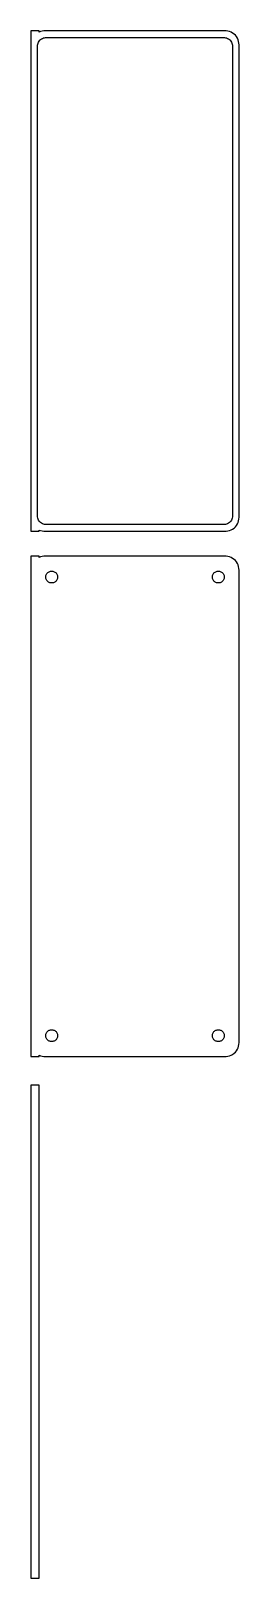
# Model space of a CAD drawing. Header units: metres. Extents: x -38 to 38, y 100 to 657.
import ezdxf

# ---------------------------------------------------------------- set-up
doc = ezdxf.new("R2010")
doc.units = ezdxf.units.M

msp = doc.modelspace()

# ---------------------------------------------------------------- linework, layer by layer
for p, q in [((-34.5, 656.99), (-37.5, 656.99)), ((-37.5, 656.99), (-37.5, 477.01)), ((-34.5, 656.575), (-34.5, 656.99)), ((-33.4369, 656.911), (-34.0451, 656.755)), ((-32.8139, 656.99), (-33.4369, 656.911)), ((32.8139, 656.99), (-32.8139, 656.99)), ((33.4369, 656.911), (32.8139, 656.99)), ((34.0451, 656.755), (33.4369, 656.911)), ((-35.1129, 651.5), (-35.0884, 651.89)), ((-35.1129, 482.5), (-35.1129, 651.5)), ((-35.0884, 651.89), (-35.0151, 652.274)), ((-35.0151, 652.274), (-34.8943, 652.646)), ((-34.8943, 652.646), (-34.7279, 653)), ((-34.7279, 653), (-34.5184, 653.33)), ((-34.5184, 653.33), (-34.2692, 653.631)), ((-34.0451, 656.755), (-34.5, 656.575)), ((-34.2692, 653.631), (-33.9842, 653.899)), ((-33.9842, 653.899), (-33.668, 654.128)), ((-33.668, 654.128), (-33.3254, 654.317)), ((-33.3254, 654.317), (-32.9619, 654.461)), ((-32.9619, 654.461), (-32.5833, 654.558)), ((-32.5833, 654.558), (-32.1954, 654.607)), ((-32.1954, 654.607), (32.1954, 654.607)), ((32.1954, 654.607), (32.5833, 654.558)), ((32.5833, 654.558), (32.9619, 654.461)), ((32.9619, 654.461), (33.3254, 654.317)), ((33.3254, 654.317), (33.668, 654.128)), ((33.668, 654.128), (33.9842, 653.899)), ((33.9842, 653.899), (34.2692, 653.631)), ((34.6289, 656.524), (34.0451, 656.755)), ((34.2692, 653.631), (34.5184, 653.33)), ((34.5184, 653.33), (34.7279, 653)), ((35.1791, 656.222), (34.6289, 656.524)), ((34.7279, 653), (34.8943, 652.646)), ((34.8943, 652.646), (35.0151, 652.274)), ((35.0151, 652.274), (35.0884, 651.89)), ((35.0884, 651.89), (35.1129, 651.5)), ((35.1129, 651.5), (35.1129, 482.5)), ((35.6871, 655.853), (35.1791, 656.222)), ((36.1448, 655.423), (35.6871, 655.853)), ((36.5451, 654.939), (36.1448, 655.423)), ((36.8815, 654.409), (36.5451, 654.939)), ((37.1489, 653.841), (36.8815, 654.409)), ((37.3429, 653.243), (37.1489, 653.841)), ((37.4606, 652.627), (37.3429, 653.243)), ((37.5, 652), (37.4606, 652.627)), ((37.5, 482), (37.5, 652)), ((-35.0884, 482.11), (-35.1129, 482.5)), ((-35.0151, 481.726), (-35.0884, 482.11)), ((-34.8943, 481.354), (-35.0151, 481.726)), ((-34.7279, 481), (-34.8943, 481.354)), ((-34.5184, 480.67), (-34.7279, 481)), ((-34.2692, 480.369), (-34.5184, 480.67)), ((-33.9842, 480.101), (-34.2692, 480.369)), ((-33.668, 479.872), (-33.9842, 480.101)), ((-33.3254, 479.683), (-33.668, 479.872)), ((-32.9619, 479.539), (-33.3254, 479.683)), ((-32.5833, 479.442), (-32.9619, 479.539)), ((-32.1954, 479.393), (-32.5833, 479.442)), ((32.1954, 479.393), (-32.1954, 479.393)), ((32.5833, 479.442), (32.1954, 479.393)), ((32.9619, 479.539), (32.5833, 479.442)), ((33.3254, 479.683), (32.9619, 479.539)), ((33.668, 479.872), (33.3254, 479.683)), ((33.9842, 480.101), (33.668, 479.872)), ((34.2692, 480.369), (33.9842, 480.101)), ((34.5184, 480.67), (34.2692, 480.369)), ((34.7279, 481), (34.5184, 480.67)), ((34.8943, 481.354), (34.7279, 481)), ((35.0151, 481.726), (34.8943, 481.354)), ((35.0884, 482.11), (35.0151, 481.726)), ((35.1129, 482.5), (35.0884, 482.11)), ((36.1448, 478.577), (36.5451, 479.061)), ((36.5451, 479.061), (36.8815, 479.591)), ((36.8815, 479.591), (37.1489, 480.159)), ((37.1489, 480.159), (37.3429, 480.757)), ((37.3429, 480.757), (37.4606, 481.373)), ((37.4606, 481.373), (37.5, 482)), ((-37.5, 477.01), (-34.5, 477.01)), ((-34.5, 477.425), (-34.0451, 477.245)), ((-34.5, 477.01), (-34.5, 477.425)), ((-34.0451, 477.245), (-33.4369, 477.089)), ((-33.4369, 477.089), (-32.8139, 477.01)), ((-32.8139, 477.01), (32.8139, 477.01)), ((32.8139, 477.01), (33.4369, 477.089)), ((33.4369, 477.089), (34.0451, 477.245)), ((34.0451, 477.245), (34.6289, 477.476)), ((34.6289, 477.476), (35.1791, 477.778)), ((35.1791, 477.778), (35.6871, 478.147)), ((35.6871, 478.147), (36.1448, 478.577)), ((-34.5, 467.979), (-37.5, 467.979)), ((-37.5, 467.979), (-37.5, 288.021)), ((-34.5, 467.575), (-34.5, 467.979)), ((-34.0451, 467.755), (-34.5, 467.575)), ((-33.4369, 467.911), (-34.0451, 467.755)), ((-32.8139, 467.99), (-33.4369, 467.911)), ((32.8139, 467.99), (-32.8139, 467.99)), ((33.4369, 467.911), (32.8139, 467.99)), ((34.0451, 467.755), (33.4369, 467.911)), ((34.6289, 467.524), (34.0451, 467.755)), ((-31.5565, 461.962), (-31.3611, 462.145)), ((-31.3611, 462.145), (-31.1441, 462.303)), ((-31.1441, 462.303), (-30.9091, 462.432)), ((-30.9091, 462.432), (-30.6598, 462.531)), ((-30.6598, 462.531), (-30.4001, 462.597)), ((-30.4001, 462.597), (-30.1341, 462.631)), ((-30.1341, 462.631), (-29.8659, 462.631)), ((-29.8659, 462.631), (-29.5999, 462.597)), ((-29.5999, 462.597), (-29.3401, 462.531)), ((-29.3401, 462.531), (-29.0908, 462.432)), ((-29.0908, 462.432), (-28.8559, 462.303)), ((-28.8559, 462.303), (-28.6389, 462.145)), ((-28.6389, 462.145), (-28.4434, 461.962)), ((28.4434, 461.962), (28.6389, 462.145)), ((28.6389, 462.145), (28.8559, 462.303)), ((28.8559, 462.303), (29.0908, 462.432)), ((29.0908, 462.432), (29.3401, 462.531)), ((29.3401, 462.531), (29.5999, 462.597)), ((29.5999, 462.597), (29.8659, 462.631)), ((29.8659, 462.631), (30.1341, 462.631)), ((30.1341, 462.631), (30.4001, 462.597)), ((30.4001, 462.597), (30.6598, 462.531)), ((30.6598, 462.531), (30.9091, 462.432)), ((30.9091, 462.432), (31.1441, 462.303)), ((31.1441, 462.303), (31.3611, 462.145)), ((31.3611, 462.145), (31.5565, 461.962)), ((35.1791, 467.222), (34.6289, 467.524)), ((35.6871, 466.853), (35.1791, 467.222)), ((36.1448, 466.423), (35.6871, 466.853)), ((36.5451, 465.939), (36.1448, 466.423)), ((36.8815, 465.409), (36.5451, 465.939)), ((37.1489, 464.841), (36.8815, 465.409)), ((37.3429, 464.243), (37.1489, 464.841)), ((37.4606, 463.627), (37.3429, 464.243)), ((37.5, 463), (37.4606, 463.627)), ((37.5, 293), (37.5, 463)), ((-32.1353, 460.5), (-32.1185, 460.768)), ((-32.1185, 460.232), (-32.1353, 460.5)), ((-32.1185, 460.768), (-32.0682, 461.031)), ((-32.0682, 459.969), (-32.1185, 460.232)), ((-32.0682, 461.031), (-31.9853, 461.286)), ((-31.9853, 459.714), (-32.0682, 459.969)), ((-31.9853, 461.286), (-31.8712, 461.529)), ((-31.8712, 459.471), (-31.9853, 459.714)), ((-31.8712, 461.529), (-31.7275, 461.755)), ((-31.7275, 459.245), (-31.8712, 459.471)), ((-31.7275, 461.755), (-31.5565, 461.962)), ((-31.5565, 459.038), (-31.7275, 459.245)), ((-31.3611, 458.855), (-31.5565, 459.038)), ((-31.1441, 458.697), (-31.3611, 458.855)), ((-30.9091, 458.568), (-31.1441, 458.697)), ((-30.6598, 458.469), (-30.9091, 458.568)), ((-30.4001, 458.403), (-30.6598, 458.469)), ((-30.1341, 458.369), (-30.4001, 458.403)), ((-29.8659, 458.369), (-30.1341, 458.369)), ((-29.5999, 458.403), (-29.8659, 458.369)), ((-29.3401, 458.469), (-29.5999, 458.403)), ((-29.0908, 458.568), (-29.3401, 458.469)), ((-28.8559, 458.697), (-29.0908, 458.568)), ((-28.6389, 458.855), (-28.8559, 458.697)), ((-28.4434, 459.038), (-28.6389, 458.855)), ((-28.4434, 461.962), (-28.2725, 461.755)), ((-28.2725, 459.245), (-28.4434, 459.038)), ((-28.2725, 461.755), (-28.1288, 461.529)), ((-28.1288, 459.471), (-28.2725, 459.245)), ((-28.1288, 461.529), (-28.0146, 461.286)), ((-28.0146, 459.714), (-28.1288, 459.471)), ((-28.0146, 461.286), (-27.9318, 461.031)), ((-27.9318, 459.969), (-28.0146, 459.714)), ((-27.9318, 461.031), (-27.8815, 460.768)), ((-27.8815, 460.232), (-27.9318, 459.969)), ((-27.8815, 460.768), (-27.8647, 460.5)), ((-27.8647, 460.5), (-27.8815, 460.232)), ((27.8647, 460.5), (27.8815, 460.768)), ((27.8815, 460.232), (27.8647, 460.5)), ((27.8815, 460.768), (27.9318, 461.031)), ((27.9318, 459.969), (27.8815, 460.232)), ((27.9318, 461.031), (28.0146, 461.286)), ((28.0146, 459.714), (27.9318, 459.969)), ((28.0146, 461.286), (28.1288, 461.529)), ((28.1288, 459.471), (28.0146, 459.714)), ((28.1288, 461.529), (28.2725, 461.755)), ((28.2725, 459.245), (28.1288, 459.471)), ((28.2725, 461.755), (28.4434, 461.962)), ((28.4434, 459.038), (28.2725, 459.245)), ((28.6389, 458.855), (28.4434, 459.038)), ((28.8559, 458.697), (28.6389, 458.855)), ((29.0908, 458.568), (28.8559, 458.697)), ((29.3401, 458.469), (29.0908, 458.568)), ((29.5999, 458.403), (29.3401, 458.469)), ((29.8659, 458.369), (29.5999, 458.403)), ((30.1341, 458.369), (29.8659, 458.369)), ((30.4001, 458.403), (30.1341, 458.369)), ((30.6598, 458.469), (30.4001, 458.403)), ((30.9091, 458.568), (30.6598, 458.469)), ((31.1441, 458.697), (30.9091, 458.568)), ((31.3611, 458.855), (31.1441, 458.697)), ((31.5565, 459.038), (31.3611, 458.855)), ((31.5565, 461.962), (31.7275, 461.755)), ((31.7275, 459.245), (31.5565, 459.038)), ((31.7275, 461.755), (31.8712, 461.529)), ((31.8712, 459.471), (31.7275, 459.245)), ((31.8712, 461.529), (31.9853, 461.286)), ((31.9853, 459.714), (31.8712, 459.471)), ((31.9853, 461.286), (32.0682, 461.031)), ((32.0682, 459.969), (31.9853, 459.714)), ((32.0682, 461.031), (32.1185, 460.768)), ((32.1185, 460.232), (32.0682, 459.969)), ((32.1185, 460.768), (32.1353, 460.5)), ((32.1353, 460.5), (32.1185, 460.232)), ((-32.1353, 295.5), (-32.1185, 295.768)), ((-32.1185, 295.232), (-32.1353, 295.5)), ((-32.1185, 295.768), (-32.0682, 296.031)), ((-32.0682, 294.969), (-32.1185, 295.232)), ((-32.0682, 296.031), (-31.9853, 296.286)), ((-31.9853, 296.286), (-31.8712, 296.529)), ((-31.8712, 296.529), (-31.7275, 296.755)), ((-31.7275, 296.755), (-31.5565, 296.962)), ((-31.5565, 296.962), (-31.3611, 297.145)), ((-31.3611, 297.145), (-31.1441, 297.303)), ((-31.1441, 297.303), (-30.9091, 297.432)), ((-30.9091, 297.432), (-30.6598, 297.531)), ((-30.6598, 297.531), (-30.4001, 297.597)), ((-30.4001, 297.597), (-30.1341, 297.631)), ((-30.1341, 297.631), (-29.8659, 297.631)), ((-29.8659, 297.631), (-29.5999, 297.597)), ((-29.5999, 297.597), (-29.3401, 297.531)), ((-29.3401, 297.531), (-29.0908, 297.432)), ((-29.0908, 297.432), (-28.8559, 297.303)), ((-28.8559, 297.303), (-28.6389, 297.145)), ((-28.6389, 297.145), (-28.4434, 296.962)), ((-28.4434, 296.962), (-28.2725, 296.755)), ((-28.2725, 296.755), (-28.1288, 296.529)), ((-28.1288, 296.529), (-28.0146, 296.286)), ((-28.0146, 296.286), (-27.9318, 296.031)), ((-27.9318, 296.031), (-27.8815, 295.768)), ((-27.8815, 295.232), (-27.9318, 294.969)), ((-27.8815, 295.768), (-27.8647, 295.5)), ((-27.8647, 295.5), (-27.8815, 295.232)), ((27.8647, 295.5), (27.8815, 295.768)), ((27.8815, 295.232), (27.8647, 295.5)), ((27.8815, 295.768), (27.9318, 296.031)), ((27.9318, 294.969), (27.8815, 295.232)), ((27.9318, 296.031), (28.0146, 296.286)), ((28.0146, 296.286), (28.1288, 296.529)), ((28.1288, 296.529), (28.2725, 296.755)), ((28.2725, 296.755), (28.4434, 296.962)), ((28.4434, 296.962), (28.6389, 297.145)), ((28.6389, 297.145), (28.8559, 297.303)), ((28.8559, 297.303), (29.0908, 297.432)), ((29.0908, 297.432), (29.3401, 297.531)), ((29.3401, 297.531), (29.5999, 297.597)), ((29.5999, 297.597), (29.8659, 297.631)), ((29.8659, 297.631), (30.1341, 297.631)), ((30.1341, 297.631), (30.4001, 297.597)), ((30.4001, 297.597), (30.6598, 297.531)), ((30.6598, 297.531), (30.9091, 297.432)), ((30.9091, 297.432), (31.1441, 297.303)), ((31.1441, 297.303), (31.3611, 297.145)), ((31.3611, 297.145), (31.5565, 296.962)), ((31.5565, 296.962), (31.7275, 296.755)), ((31.7275, 296.755), (31.8712, 296.529)), ((31.8712, 296.529), (31.9853, 296.286)), ((31.9853, 296.286), (32.0682, 296.031)), ((32.0682, 296.031), (32.1185, 295.768)), ((32.1185, 295.232), (32.0682, 294.969)), ((32.1185, 295.768), (32.1353, 295.5)), ((32.1353, 295.5), (32.1185, 295.232)), ((-31.9853, 294.714), (-32.0682, 294.969)), ((-31.8712, 294.471), (-31.9853, 294.714)), ((-31.7275, 294.245), (-31.8712, 294.471)), ((-31.5565, 294.038), (-31.7275, 294.245)), ((-31.3611, 293.855), (-31.5565, 294.038)), ((-31.1441, 293.697), (-31.3611, 293.855)), ((-30.9091, 293.568), (-31.1441, 293.697)), ((-30.6598, 293.469), (-30.9091, 293.568)), ((-30.4001, 293.403), (-30.6598, 293.469)), ((-30.1341, 293.369), (-30.4001, 293.403)), ((-29.8659, 293.369), (-30.1341, 293.369)), ((-29.5999, 293.403), (-29.8659, 293.369)), ((-29.3401, 293.469), (-29.5999, 293.403)), ((-29.0908, 293.568), (-29.3401, 293.469)), ((-28.8559, 293.697), (-29.0908, 293.568)), ((-28.6389, 293.855), (-28.8559, 293.697)), ((-28.4434, 294.038), (-28.6389, 293.855)), ((-28.2725, 294.245), (-28.4434, 294.038)), ((-28.1288, 294.471), (-28.2725, 294.245)), ((-28.0146, 294.714), (-28.1288, 294.471)), ((-27.9318, 294.969), (-28.0146, 294.714)), ((28.0146, 294.714), (27.9318, 294.969)), ((28.1288, 294.471), (28.0146, 294.714)), ((28.2725, 294.245), (28.1288, 294.471)), ((28.4434, 294.038), (28.2725, 294.245)), ((28.6389, 293.855), (28.4434, 294.038)), ((28.8559, 293.697), (28.6389, 293.855)), ((29.0908, 293.568), (28.8559, 293.697)), ((29.3401, 293.469), (29.0908, 293.568)), ((29.5999, 293.403), (29.3401, 293.469)), ((29.8659, 293.369), (29.5999, 293.403)), ((30.1341, 293.369), (29.8659, 293.369)), ((30.4001, 293.403), (30.1341, 293.369)), ((30.6598, 293.469), (30.4001, 293.403)), ((30.9091, 293.568), (30.6598, 293.469)), ((31.1441, 293.697), (30.9091, 293.568)), ((31.3611, 293.855), (31.1441, 293.697)), ((31.5565, 294.038), (31.3611, 293.855)), ((31.7275, 294.245), (31.5565, 294.038)), ((31.8712, 294.471), (31.7275, 294.245)), ((31.9853, 294.714), (31.8712, 294.471)), ((32.0682, 294.969), (31.9853, 294.714)), ((35.6871, 289.147), (36.1448, 289.577)), ((36.1448, 289.577), (36.5451, 290.061)), ((36.5451, 290.061), (36.8815, 290.591)), ((36.8815, 290.591), (37.1489, 291.159)), ((37.1489, 291.159), (37.3429, 291.757)), ((37.3429, 291.757), (37.4606, 292.373)), ((37.4606, 292.373), (37.5, 293)), ((-37.5, 288.021), (-34.5, 288.021)), ((-34.5, 288.021), (-34.5, 288.425)), ((-34.5, 288.425), (-34.0451, 288.245)), ((-34.0451, 288.245), (-33.4369, 288.089)), ((-33.4369, 288.089), (-32.8139, 288.01)), ((-32.8139, 288.01), (32.8139, 288.01)), ((32.8139, 288.01), (33.4369, 288.089)), ((33.4369, 288.089), (34.0451, 288.245)), ((34.0451, 288.245), (34.6289, 288.476)), ((34.6289, 288.476), (35.1791, 288.778)), ((35.1791, 288.778), (35.6871, 289.147)), ((-34.5, 277.653), (-37.5, 277.653)), ((-37.5, 277.653), (-37.5, 100.347)), ((-34.5, 100.347), (-34.5, 277.653)), ((-37.5, 100.347), (-34.5, 100.347))]:
    msp.add_line(p, q)

doc.saveas('drawing.dxf')
